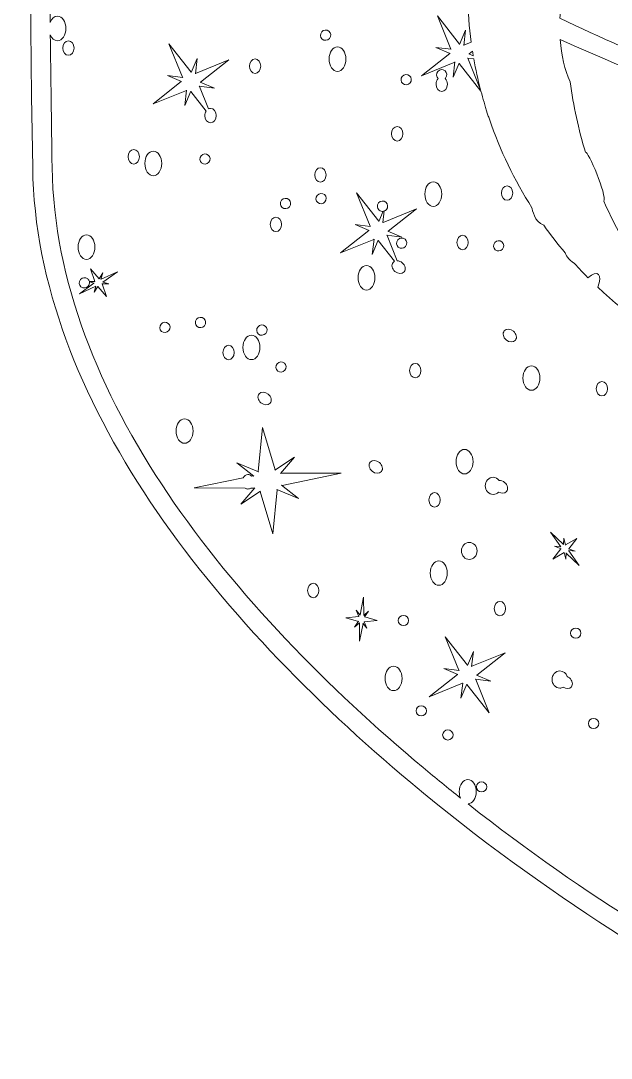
# Model space of a CAD drawing. Header units: millimetres. Extents: x 4 to 54.2, y 0 to 64.9.
# Drawn here: x 3.98 to 21.48, y 0 to 30.71 of the extents above; entities that cross this region are included whole.
import ezdxf

# ---------------------------------------------------------------- set-up
doc = ezdxf.new("R2010")
doc.units = ezdxf.units.MM

msp = doc.modelspace()

# ---------------------------------------------------------------- linework, layer by layer
at = {"color": 18, "linetype": 'Continuous', "lineweight": 9, "true_color": 0x000000}
for points in [[(20.062, 15.205), (20.072, 15.394), (20.116, 15.192), (20.117, 15.196), (20.454, 15.388), (20.215, 15.082), (20.211, 15.082), (20.404, 15.009), (20.215, 15.027), (20.22, 15.025), (20.524, 14.589), (20.138, 14.954), (20.136, 14.959), (20.126, 14.77), (20.082, 14.972), (20.082, 14.967), (19.744, 14.776), (19.984, 15.081), (19.988, 15.081), (19.795, 15.154), (19.983, 15.137), (19.979, 15.139), (19.675, 15.574), (20.061, 15.209), (20.062, 15.205)], [(14, 13.078), (13.918, 13.268), (14.036, 13.121), (14.035, 13.125), (14.135, 13.646), (14.143, 13.116), (14.14, 13.111), (14.283, 13.236), (14.169, 13.063), (14.172, 13.066), (14.544, 12.957), (14.159, 12.916), (14.156, 12.919), (14.238, 12.73), (14.119, 12.877), (14.121, 12.873), (14.02, 12.351), (14.013, 12.882), (14.016, 12.886), (13.873, 12.762), (13.987, 12.934), (13.984, 12.932), (13.611, 13.04), (13.997, 13.081), (14, 13.078)], [(16.932, 11.358), (16.514, 11.536), (16.965, 11.482), (16.956, 11.486), (16.557, 12.476), (17.216, 11.637), (17.216, 11.627), (17.393, 12.045), (17.339, 11.594), (17.344, 11.603), (18.333, 12.002), (17.494, 11.343), (17.484, 11.343), (17.903, 11.166), (17.451, 11.22), (17.46, 11.215), (17.86, 10.226), (17.2, 11.065), (17.201, 11.075), (17.023, 10.656), (17.077, 11.108), (17.072, 11.099), (16.083, 10.699), (16.922, 11.358), (16.932, 11.358)]]:
    msp.add_lwpolyline(points, close=True, dxfattribs=at)
for points, knots in [([(54.172, 47.928), (54.147, 39.231), (54.164, 37.19), (53.847, 24.97), (53.783, 22.513), (52.481, 19.761), (50.482, 17.011), (47.528, 12.945), (43.056, 8.868), (38.944, 5.735), (35.741, 3.293), (32.755, 1.424), (30.875, 0.571), (30.005, 0.176), (29.348, 0.003), (28.991, 0.05), (28.501, 0.114), (27.594, 0.441), (26.407, 1.008), (23.715, 2.295), (19.533, 4.821), (15.533, 8.164), (9.787, 12.966), (4.436, 19.456), (4.333, 26.362), (4.163, 37.85), (4.151, 44.644), (3.986, 53.78), (3.979, 54.192), (4.154, 54.686), (4.515, 55.226), (5.009, 55.967), (5.855, 56.817), (6.993, 57.696), (11.337, 61.049), (19.966, 64.874), (29.029, 64.832), (37.429, 64.794), (46.36, 61.01), (50.958, 57.684), (52.161, 56.813), (53.071, 55.971), (53.607, 55.235), (54, 54.694), (54.196, 54.199), (54.194, 53.784), (54.184, 51.606), (54.177, 49.762), (54.173, 48.146), (54.201, 48.075), (54.2, 47.997), (54.172, 47.928)], [0, 0, 0, 0, 1, 1, 1, 2, 2, 2, 3, 3, 3, 4, 4, 4, 5, 5, 5, 6, 6, 6, 7, 7, 7, 8, 8, 8, 9, 9, 9, 10, 10, 10, 11, 11, 11, 12, 12, 12, 13, 13, 13, 14, 14, 14, 15, 15, 15, 16, 16, 16, 17, 17, 17, 17]), ([(53.375, 29.099), (53.585, 37.82), (53.575, 40.326), (53.597, 47.961), (52.67, 49.071), (44.08, 58.85), (29.09, 58.846), (13.964, 58.842), (5.441, 48.495), (4.658, 47.503), (4.715, 43.135), (4.751, 38.942), (4.809, 33.94), (4.812, 33.941), (4.815, 33.941), (4.819, 33.941), (4.911, 33.941), (4.986, 33.845), (4.986, 33.726), (4.986, 33.608), (4.911, 33.512), (4.819, 33.512), (4.819, 33.512), (4.814, 33.512), (4.814, 33.512), (4.825, 32.589), (4.837, 31.639), (4.849, 30.655), (4.892, 30.767), (4.975, 30.843), (5.069, 30.843), (5.208, 30.843), (5.32, 30.68), (5.32, 30.48), (5.32, 30.28), (5.208, 30.117), (5.069, 30.117), (4.978, 30.117), (4.898, 30.188), (4.854, 30.293), (4.871, 29.045), (4.889, 27.741), (4.909, 26.37), (5.009, 19.619), (10.284, 13.3), (15.902, 8.605), (16.27, 8.298), (16.639, 7.997), (17.009, 7.704), (16.986, 7.759), (16.973, 7.823), (16.973, 7.892), (16.973, 8.092), (17.085, 8.255), (17.224, 8.255), (17.362, 8.255), (17.475, 8.092), (17.475, 7.892), (17.475, 7.695), (17.366, 7.535), (17.231, 7.529), (20.762, 4.757), (24.29, 2.658), (26.656, 1.527), (27.764, 0.997), (28.608, 0.681), (29.066, 0.621), (29.365, 0.581), (29.906, 0.763), (30.637, 1.095), (32.265, 1.834), (34.73, 3.346), (37.445, 5.333), (37.436, 5.352), (37.431, 5.373), (37.431, 5.395), (37.431, 5.478), (37.5, 5.545), (37.586, 5.545), (37.624, 5.545), (37.658, 5.532), (37.685, 5.51), (37.986, 5.732), (38.29, 5.96), (38.596, 6.192), (39.471, 6.86), (40.364, 7.57), (41.254, 8.314), (41.233, 8.34), (41.22, 8.373), (41.22, 8.408), (41.22, 8.491), (41.289, 8.558), (41.374, 8.558), (41.419, 8.558), (41.459, 8.54), (41.487, 8.51), (44.655, 11.18), (47.777, 14.267), (50.016, 17.349), (51.936, 19.991), (53.21, 22.625), (53.271, 24.985), (53.31, 26.494), (53.345, 27.847), (53.374, 29.078), (53.374, 29.078), (52.448, 28.722), (52.448, 28.722), (52.448, 28.722), (52.439, 28.725), (52.439, 28.725), (52.439, 28.725), (52.786, 28.432), (52.786, 28.432), (52.786, 28.432), (52.371, 28.617), (52.371, 28.617), (52.371, 28.617), (52.378, 28.61), (52.378, 28.61), (52.378, 28.61), (52.468, 27.547), (52.468, 27.547), (52.468, 27.547), (52.085, 28.543), (52.085, 28.543), (52.085, 28.543), (52.089, 28.552), (52.089, 28.552), (52.089, 28.552), (51.795, 28.205), (51.795, 28.205), (51.795, 28.205), (51.98, 28.62), (51.98, 28.62), (51.98, 28.62), (51.973, 28.613), (51.973, 28.613), (51.973, 28.613), (50.91, 28.523), (50.91, 28.523), (50.91, 28.523), (51.906, 28.906), (51.906, 28.906), (51.906, 28.906), (51.916, 28.902), (51.916, 28.902), (51.916, 28.902), (51.568, 29.196), (51.568, 29.196), (51.568, 29.196), (51.984, 29.011), (51.984, 29.011), (51.984, 29.011), (51.977, 29.018), (51.977, 29.018), (51.977, 29.018), (51.887, 30.081), (51.887, 30.081), (51.887, 30.081), (52.269, 29.085), (52.269, 29.085), (52.269, 29.085), (52.266, 29.075), (52.266, 29.075), (52.266, 29.075), (52.559, 29.423), (52.559, 29.423), (52.559, 29.423), (52.374, 29.007), (52.374, 29.007), (52.374, 29.007), (52.381, 29.015), (52.381, 29.015), (52.381, 29.015), (53.375, 29.099), (53.375, 29.099)], [0, 0, 0, 0, 1, 1, 1, 2, 2, 2, 3, 3, 3, 4, 4, 4, 5, 5, 5, 6, 6, 6, 7, 7, 7, 8, 8, 8, 9, 9, 9, 10, 10, 10, 11, 11, 11, 12, 12, 12, 13, 13, 13, 14, 14, 14, 15, 15, 15, 16, 16, 16, 17, 17, 17, 18, 18, 18, 19, 19, 19, 20, 20, 20, 21, 21, 21, 22, 22, 22, 23, 23, 23, 24, 24, 24, 25, 25, 25, 26, 26, 26, 27, 27, 27, 28, 28, 28, 29, 29, 29, 30, 30, 30, 31, 31, 31, 32, 32, 32, 33, 33, 33, 34, 34, 34, 35, 35, 35, 36, 36, 36, 37, 37, 37, 38, 38, 38, 39, 39, 39, 40, 40, 40, 41, 41, 41, 42, 42, 42, 43, 43, 43, 44, 44, 44, 45, 45, 45, 46, 46, 46, 47, 47, 47, 48, 48, 48, 49, 49, 49, 50, 50, 50, 51, 51, 51, 52, 52, 52, 53, 53, 53, 54, 54, 54, 55, 55, 55, 56, 56, 56, 57, 57, 57, 58, 58, 58, 59, 59, 59, 59]), ([(17.221, 31.419), (14.736, 32.622), (12.49, 33.864), (10.65, 35.092), (6.186, 38.068), (6.12, 39.771), (6.196, 40.418), (6.325, 41.512), (7.577, 41.728), (7.828, 41.79), (7.971, 41.825), (9.614, 41.738), (9.876, 41.621), (8.768, 41.493), (7.547, 41.481), (7.168, 40.481), (6.518, 38.771), (10.628, 35.505), (17.226, 32.12), (17.229, 32.213), (17.234, 32.307), (17.24, 32.4), (17.161, 32.525), (17.212, 32.648), (17.262, 32.706), (17.472, 35.152), (18.436, 36.985), (18.614, 37.324), (18.53, 37.62), (18.726, 38.105), (19.171, 38.275), (20.679, 40.598), (22.932, 42.321), (25.513, 43.205), (25.571, 43.283), (25.95, 43.798), (26.602, 43.522), (26.875, 43.589), (27.152, 43.646), (27.431, 43.694), (27.431, 43.694), (27.329, 43.947), (27.329, 43.947), (27.329, 43.947), (27.456, 43.784), (27.456, 43.784), (27.455, 43.795), (27.454, 43.806), (27.454, 43.817), (27.454, 43.936), (27.529, 44.032), (27.622, 44.032), (27.714, 44.032), (27.789, 43.936), (27.789, 43.817), (27.789, 43.793), (27.786, 43.77), (27.78, 43.749), (27.87, 43.762), (27.961, 43.774), (28.051, 43.784), (28.438, 43.4), (28.717, 43.648), (28.599, 43.837), (28.599, 43.837), (28.667, 43.842), (28.667, 43.842), (28.667, 43.842), (28.659, 43.95), (28.659, 43.95), (28.659, 43.95), (28.656, 43.941), (28.656, 43.941), (28.656, 43.941), (28.458, 43.813), (28.458, 43.813), (28.346, 43.805), (28.236, 43.795), (28.125, 43.784), (28.125, 43.784), (28.46, 44.168), (28.46, 44.168), (28.46, 44.168), (28.47, 44.169), (28.47, 44.169), (28.47, 44.169), (28.026, 44.266), (28.026, 44.266), (28.026, 44.266), (28.48, 44.297), (28.48, 44.297), (28.48, 44.297), (28.47, 44.3), (28.47, 44.3), (28.47, 44.3), (27.894, 45.198), (27.894, 45.198), (27.894, 45.198), (28.697, 44.496), (28.697, 44.496), (28.697, 44.496), (28.699, 44.486), (28.699, 44.486), (28.699, 44.486), (28.796, 44.93), (28.796, 44.93), (28.796, 44.93), (28.826, 44.476), (28.826, 44.476), (28.826, 44.476), (28.829, 44.486), (28.829, 44.486), (28.829, 44.486), (29.727, 45.062), (29.727, 45.062), (29.727, 45.062), (29.025, 44.259), (29.025, 44.259), (29.025, 44.259), (29.015, 44.257), (29.015, 44.257), (29.015, 44.257), (29.46, 44.16), (29.46, 44.16), (29.46, 44.16), (29.006, 44.13), (29.006, 44.13), (29.006, 44.13), (29.016, 44.127), (29.016, 44.127), (29.016, 44.127), (29.182, 43.867), (29.182, 43.867), (29.654, 43.88), (30.129, 43.865), (30.606, 43.823), (30.612, 43.839), (30.621, 43.854), (30.633, 43.868), (30.687, 43.933), (30.783, 43.943), (30.847, 43.89), (30.877, 43.864), (30.894, 43.83), (30.898, 43.793), (31.403, 43.736), (31.91, 43.647), (32.416, 43.525), (32.411, 43.566), (32.423, 43.609), (32.452, 43.644), (32.507, 43.709), (32.603, 43.719), (32.667, 43.666), (32.728, 43.614), (32.736, 43.522), (32.687, 43.457), (32.687, 43.457), (32.697, 43.454), (32.697, 43.454), (32.697, 43.454), (32.685, 43.455), (32.685, 43.455), (32.685, 43.455), (32.682, 43.451), (32.682, 43.451), (32.659, 43.424), (32.63, 43.407), (32.599, 43.399), (32.552, 43.412), (32.505, 43.425), (32.458, 43.438), (32.45, 43.447), (32.442, 43.456), (32.436, 43.467), (31.53, 43.499), (30.621, 43.404), (29.73, 43.193), (28.996, 43.02), (28.275, 42.768), (27.578, 42.445), (27.345, 42.009), (27.048, 41.827), (26.585, 41.927), (26.494, 41.873), (26.403, 41.819), (26.312, 41.763), (26.094, 41.407), (25.724, 41.344), (25.665, 41.334), (25.598, 41.286), (25.53, 41.237), (25.463, 41.188), (25.604, 40.833), (25.12, 40.445), (24.799, 40.663), (24.214, 40.168), (23.667, 39.615), (23.169, 39.011), (23.136, 39.106), (23.051, 39.011), (22.986, 38.927), (22.908, 38.826), (22.967, 38.432), (22.697, 38.404), (22.502, 38.137), (22.315, 37.86), (22.139, 37.576), (22.409, 37.294), (22.244, 36.626), (21.561, 36.544), (21.228, 35.883), (20.947, 35.184), (20.724, 34.453), (20.99, 33.868), (20.624, 33.979), (20.593, 33.993), (20.424, 33.358), (20.306, 32.722), (20.234, 32.09), (20.073, 31.737), (19.98, 31.268), (19.956, 30.781), (22.319, 29.669), (24.918, 28.566), (27.672, 27.52), (39.937, 22.863), (50.663, 21.109), (51.611, 23.605), (52.512, 25.975), (44.274, 31.331), (32.941, 35.852), (35.075, 35.002), (38.303, 33.643), (41.716, 31.889), (42.107, 31.687), (50.045, 27.765), (51.544, 24.826), (52.315, 23.313), (51.361, 21.961), (46.152, 22.428), (39.499, 23.024), (28.733, 26.262), (19.964, 30.149), (19.998, 29.685), (20.097, 29.241), (20.26, 28.905), (20.354, 28.189), (20.506, 27.49), (20.712, 26.816), (20.779, 26.878), (21.359, 25.529), (21.252, 25.368), (21.522, 24.762), (21.837, 24.184), (22.194, 23.64), (22.32, 23.636), (22.584, 23.312), (22.602, 23.058), (22.899, 22.661), (23.22, 22.286), (23.562, 21.936), (23.313, 21.81), (23.786, 21.36), (23.961, 21.548), (24.052, 21.465), (24.143, 21.384), (24.236, 21.304), (24.313, 21.287), (24.402, 21.213), (24.477, 21.103), (25.051, 20.639), (25.672, 20.239), (26.333, 19.914), (25.72, 20.077), (25.13, 20.283), (24.566, 20.528), (24.435, 20.401), (24.249, 20.655), (24.231, 20.68), (23.052, 21.234), (21.992, 21.963), (21.074, 22.824), (21.24, 23.186), (21.069, 23.368), (20.786, 23.103), (20.648, 23.241), (20.515, 23.381), (20.385, 23.525), (20.194, 23.639), (20.124, 23.805), (20.111, 23.837), (19.887, 24.101), (19.674, 24.375), (19.474, 24.656), (19.197, 24.759), (19.135, 25.12), (19.126, 25.172), (18.604, 25.991), (18.18, 26.871), (17.865, 27.792), (17.796, 27.994), (17.847, 27.814), (17.705, 28.295), (17.673, 28.404), (17.643, 28.514), (17.614, 28.623), (17.614, 28.623), (16.968, 29.446), (16.968, 29.446), (16.968, 29.446), (16.968, 29.457), (16.968, 29.457), (16.968, 29.457), (16.79, 29.038), (16.79, 29.038), (16.79, 29.038), (16.844, 29.49), (16.844, 29.49), (16.844, 29.49), (16.839, 29.481), (16.839, 29.481), (16.839, 29.481), (15.85, 29.081), (15.85, 29.081), (15.85, 29.081), (16.689, 29.74), (16.689, 29.74), (16.689, 29.74), (16.699, 29.74), (16.699, 29.74), (16.699, 29.74), (16.281, 29.918), (16.281, 29.918), (16.281, 29.918), (16.732, 29.863), (16.732, 29.863), (16.732, 29.863), (16.723, 29.868), (16.723, 29.868), (16.723, 29.868), (16.324, 30.858), (16.324, 30.858), (16.324, 30.858), (16.983, 30.019), (16.983, 30.019), (16.983, 30.019), (16.983, 30.008), (16.983, 30.008), (16.983, 30.008), (17.16, 30.427), (17.16, 30.427), (17.16, 30.427), (17.106, 29.976), (17.106, 29.976), (17.106, 29.976), (17.111, 29.984), (17.111, 29.984), (17.111, 29.984), (17.327, 30.072), (17.327, 30.072), (17.266, 30.516), (17.231, 30.966), (17.221, 31.419)], [0, 0, 0, 0, 1, 1, 1, 2, 2, 2, 3, 3, 3, 4, 4, 4, 5, 5, 5, 6, 6, 6, 7, 7, 7, 8, 8, 8, 9, 9, 9, 10, 10, 10, 11, 11, 11, 12, 12, 12, 13, 13, 13, 14, 14, 14, 15, 15, 15, 16, 16, 16, 17, 17, 17, 18, 18, 18, 19, 19, 19, 20, 20, 20, 21, 21, 21, 22, 22, 22, 23, 23, 23, 24, 24, 24, 25, 25, 25, 26, 26, 26, 27, 27, 27, 28, 28, 28, 29, 29, 29, 30, 30, 30, 31, 31, 31, 32, 32, 32, 33, 33, 33, 34, 34, 34, 35, 35, 35, 36, 36, 36, 37, 37, 37, 38, 38, 38, 39, 39, 39, 40, 40, 40, 41, 41, 41, 42, 42, 42, 43, 43, 43, 44, 44, 44, 45, 45, 45, 46, 46, 46, 47, 47, 47, 48, 48, 48, 49, 49, 49, 50, 50, 50, 51, 51, 51, 52, 52, 52, 53, 53, 53, 54, 54, 54, 55, 55, 55, 56, 56, 56, 57, 57, 57, 58, 58, 58, 59, 59, 59, 60, 60, 60, 61, 61, 61, 62, 62, 62, 63, 63, 63, 64, 64, 64, 65, 65, 65, 66, 66, 66, 67, 67, 67, 68, 68, 68, 69, 69, 69, 70, 70, 70, 71, 71, 71, 72, 72, 72, 73, 73, 73, 74, 74, 74, 75, 75, 75, 76, 76, 76, 77, 77, 77, 78, 78, 78, 79, 79, 79, 80, 80, 80, 81, 81, 81, 82, 82, 82, 83, 83, 83, 84, 84, 84, 85, 85, 85, 86, 86, 86, 87, 87, 87, 88, 88, 88, 89, 89, 89, 90, 90, 90, 91, 91, 91, 92, 92, 92, 93, 93, 93, 94, 94, 94, 95, 95, 95, 96, 96, 96, 97, 97, 97, 98, 98, 98, 99, 99, 99, 100, 100, 100, 101, 101, 101, 102, 102, 102, 103, 103, 103, 104, 104, 104, 105, 105, 105, 106, 106, 106, 107, 107, 107, 108, 108, 108, 109, 109, 109, 110, 110, 110, 111, 111, 111, 112, 112, 112, 113, 113, 113, 114, 114, 114, 115, 115, 115, 116, 116, 116, 117, 117, 117, 118, 118, 118, 119, 119, 119, 120, 120, 120, 121, 121, 121, 121]), ([(12.897, 30.379), (12.951, 30.444), (13.047, 30.454), (13.111, 30.401), (13.174, 30.347), (13.181, 30.251), (13.126, 30.186), (13.071, 30.121), (12.975, 30.111), (12.912, 30.164), (12.849, 30.218), (12.842, 30.314), (12.897, 30.379)], [0, 0, 0, 0, 1, 1, 1, 2, 2, 2, 3, 3, 3, 4, 4, 4, 4]), ([(5.391, 30.115), (5.483, 30.115), (5.558, 30.019), (5.558, 29.9), (5.558, 29.782), (5.483, 29.686), (5.391, 29.686), (5.299, 29.686), (5.224, 29.782), (5.224, 29.9), (5.224, 30.019), (5.299, 30.115), (5.391, 30.115)], [0, 0, 0, 0, 1, 1, 1, 2, 2, 2, 3, 3, 3, 4, 4, 4, 4]), ([(9.471, 28.032), (9.471, 28.032), (9.015, 28.613), (9.015, 28.613), (9.015, 28.613), (9.015, 28.623), (9.015, 28.623), (9.015, 28.623), (8.837, 28.204), (8.837, 28.204), (8.837, 28.204), (8.892, 28.656), (8.892, 28.656), (8.892, 28.656), (8.887, 28.647), (8.887, 28.647), (8.887, 28.647), (7.898, 28.247), (7.898, 28.247), (7.898, 28.247), (8.736, 28.906), (8.736, 28.906), (8.736, 28.906), (8.747, 28.906), (8.747, 28.906), (8.747, 28.906), (8.328, 29.084), (8.328, 29.084), (8.328, 29.084), (8.78, 29.03), (8.78, 29.03), (8.78, 29.03), (8.771, 29.034), (8.771, 29.034), (8.771, 29.034), (8.371, 30.024), (8.371, 30.024), (8.371, 30.024), (9.03, 29.185), (9.03, 29.185), (9.03, 29.185), (9.03, 29.175), (9.03, 29.175), (9.03, 29.175), (9.208, 29.593), (9.208, 29.593), (9.208, 29.593), (9.154, 29.142), (9.154, 29.142), (9.154, 29.142), (9.158, 29.151), (9.158, 29.151), (9.158, 29.151), (10.148, 29.55), (10.148, 29.55), (10.148, 29.55), (9.309, 28.891), (9.309, 28.891), (9.309, 28.891), (9.299, 28.891), (9.299, 28.891), (9.299, 28.891), (9.717, 28.714), (9.717, 28.714), (9.717, 28.714), (9.266, 28.768), (9.266, 28.768), (9.266, 28.768), (9.275, 28.763), (9.275, 28.763), (9.275, 28.763), (9.542, 28.1), (9.542, 28.1), (9.561, 28.11), (9.581, 28.115), (9.603, 28.115), (9.695, 28.115), (9.77, 28.019), (9.77, 27.9), (9.77, 27.782), (9.695, 27.686), (9.603, 27.686), (9.51, 27.686), (9.435, 27.782), (9.435, 27.9), (9.435, 27.95), (9.448, 27.996), (9.471, 28.032)], [0, 0, 0, 0, 1, 1, 1, 2, 2, 2, 3, 3, 3, 4, 4, 4, 5, 5, 5, 6, 6, 6, 7, 7, 7, 8, 8, 8, 9, 9, 9, 10, 10, 10, 11, 11, 11, 12, 12, 12, 13, 13, 13, 14, 14, 14, 15, 15, 15, 16, 16, 16, 17, 17, 17, 18, 18, 18, 19, 19, 19, 20, 20, 20, 21, 21, 21, 22, 22, 22, 23, 23, 23, 24, 24, 24, 25, 25, 25, 26, 26, 26, 27, 27, 27, 28, 28, 28, 29, 29, 29, 29]), ([(13.365, 29.936), (13.504, 29.936), (13.616, 29.773), (13.616, 29.573), (13.616, 29.373), (13.504, 29.21), (13.365, 29.21), (13.227, 29.21), (13.114, 29.373), (13.114, 29.573), (13.114, 29.773), (13.227, 29.936), (13.365, 29.936)], [0, 0, 0, 0, 1, 1, 1, 2, 2, 2, 3, 3, 3, 4, 4, 4, 4]), ([(17.388, 29.667), (17.38, 29.713), (17.373, 29.76), (17.365, 29.807), (17.365, 29.807), (17.261, 29.725), (17.261, 29.725), (17.261, 29.725), (17.251, 29.725), (17.251, 29.725), (17.251, 29.725), (17.388, 29.667), (17.388, 29.667)], [0, 0, 0, 0, 1, 1, 1, 2, 2, 2, 3, 3, 3, 4, 4, 4, 4]), ([(10.922, 29.578), (11.014, 29.578), (11.089, 29.482), (11.089, 29.364), (11.089, 29.246), (11.014, 29.149), (10.922, 29.149), (10.829, 29.149), (10.754, 29.246), (10.754, 29.364), (10.754, 29.482), (10.829, 29.578), (10.922, 29.578)], [0, 0, 0, 0, 1, 1, 1, 2, 2, 2, 3, 3, 3, 4, 4, 4, 4]), ([(17.603, 28.666), (17.525, 28.967), (17.458, 29.272), (17.404, 29.579), (17.404, 29.579), (17.218, 29.602), (17.218, 29.602), (17.218, 29.602), (17.227, 29.597), (17.227, 29.597), (17.227, 29.597), (17.603, 28.666), (17.603, 28.666)], [0, 0, 0, 0, 1, 1, 1, 2, 2, 2, 3, 3, 3, 4, 4, 4, 4]), ([(16.553, 28.998), (16.593, 28.959), (16.619, 28.897), (16.619, 28.828), (16.619, 28.709), (16.544, 28.613), (16.452, 28.613), (16.36, 28.613), (16.285, 28.709), (16.285, 28.828), (16.285, 28.895), (16.309, 28.956), (16.348, 28.995), (16.289, 29.049), (16.284, 29.142), (16.337, 29.206), (16.392, 29.271), (16.488, 29.281), (16.551, 29.227), (16.615, 29.174), (16.622, 29.078), (16.567, 29.013), (16.563, 29.008), (16.558, 29.003), (16.553, 28.998)], [0, 0, 0, 0, 1, 1, 1, 2, 2, 2, 3, 3, 3, 4, 4, 4, 5, 5, 5, 6, 6, 6, 7, 7, 7, 8, 8, 8, 8]), ([(15.284, 29.061), (15.339, 29.127), (15.435, 29.136), (15.498, 29.083), (15.561, 29.03), (15.568, 28.934), (15.513, 28.868), (15.458, 28.803), (15.363, 28.793), (15.299, 28.847), (15.236, 28.9), (15.229, 28.996), (15.284, 29.061)], [0, 0, 0, 0, 1, 1, 1, 2, 2, 2, 3, 3, 3, 4, 4, 4, 4]), ([(15.133, 27.578), (15.225, 27.578), (15.3, 27.482), (15.3, 27.364), (15.3, 27.246), (15.225, 27.149), (15.133, 27.149), (15.041, 27.149), (14.966, 27.246), (14.966, 27.364), (14.966, 27.482), (15.041, 27.578), (15.133, 27.578)], [0, 0, 0, 0, 1, 1, 1, 2, 2, 2, 3, 3, 3, 4, 4, 4, 4]), ([(7.329, 26.897), (7.421, 26.897), (7.496, 26.801), (7.496, 26.682), (7.496, 26.564), (7.421, 26.468), (7.329, 26.468), (7.236, 26.468), (7.161, 26.564), (7.161, 26.682), (7.161, 26.801), (7.236, 26.897), (7.329, 26.897)], [0, 0, 0, 0, 1, 1, 1, 2, 2, 2, 3, 3, 3, 4, 4, 4, 4]), ([(7.907, 26.847), (8.045, 26.847), (8.158, 26.685), (8.158, 26.485), (8.158, 26.284), (8.045, 26.122), (7.907, 26.122), (7.768, 26.122), (7.656, 26.284), (7.656, 26.485), (7.656, 26.685), (7.768, 26.847), (7.907, 26.847)], [0, 0, 0, 0, 1, 1, 1, 2, 2, 2, 3, 3, 3, 4, 4, 4, 4]), ([(9.323, 26.714), (9.378, 26.779), (9.474, 26.788), (9.537, 26.735), (9.6, 26.682), (9.607, 26.586), (9.552, 26.52), (9.497, 26.455), (9.401, 26.446), (9.338, 26.499), (9.275, 26.552), (9.268, 26.648), (9.323, 26.714)], [0, 0, 0, 0, 1, 1, 1, 2, 2, 2, 3, 3, 3, 4, 4, 4, 4]), ([(12.859, 26.36), (12.951, 26.36), (13.026, 26.264), (13.026, 26.146), (13.026, 26.028), (12.951, 25.931), (12.859, 25.931), (12.767, 25.931), (12.692, 26.028), (12.692, 26.146), (12.692, 26.264), (12.767, 26.36), (12.859, 26.36)], [0, 0, 0, 0, 1, 1, 1, 2, 2, 2, 3, 3, 3, 4, 4, 4, 4]), ([(16.203, 25.94), (16.341, 25.94), (16.453, 25.778), (16.453, 25.577), (16.453, 25.377), (16.341, 25.215), (16.203, 25.215), (16.064, 25.215), (15.952, 25.377), (15.952, 25.577), (15.952, 25.778), (16.064, 25.94), (16.203, 25.94)], [0, 0, 0, 0, 1, 1, 1, 2, 2, 2, 3, 3, 3, 4, 4, 4, 4]), ([(18.39, 25.824), (18.482, 25.824), (18.557, 25.728), (18.557, 25.61), (18.557, 25.491), (18.482, 25.395), (18.39, 25.395), (18.297, 25.395), (18.222, 25.491), (18.222, 25.61), (18.222, 25.728), (18.297, 25.824), (18.39, 25.824)], [0, 0, 0, 0, 1, 1, 1, 2, 2, 2, 3, 3, 3, 4, 4, 4, 4]), ([(12.763, 25.54), (12.818, 25.605), (12.914, 25.615), (12.978, 25.562), (13.041, 25.509), (13.048, 25.412), (12.993, 25.347), (12.938, 25.282), (12.842, 25.272), (12.779, 25.325), (12.715, 25.379), (12.709, 25.475), (12.763, 25.54)], [0, 0, 0, 0, 1, 1, 1, 2, 2, 2, 3, 3, 3, 4, 4, 4, 4]), ([(15.055, 23.589), (15.055, 23.589), (14.572, 24.204), (14.572, 24.204), (14.572, 24.204), (14.572, 24.214), (14.572, 24.214), (14.572, 24.214), (14.395, 23.795), (14.395, 23.795), (14.395, 23.795), (14.449, 24.247), (14.449, 24.247), (14.449, 24.247), (14.444, 24.238), (14.444, 24.238), (14.444, 24.238), (13.455, 23.838), (13.455, 23.838), (13.455, 23.838), (14.294, 24.498), (14.294, 24.498), (14.294, 24.498), (14.304, 24.497), (14.304, 24.497), (14.304, 24.497), (13.885, 24.675), (13.885, 24.675), (13.885, 24.675), (14.337, 24.621), (14.337, 24.621), (14.337, 24.621), (14.328, 24.626), (14.328, 24.626), (14.328, 24.626), (13.928, 25.615), (13.928, 25.615), (13.928, 25.615), (14.587, 24.776), (14.587, 24.776), (14.587, 24.776), (14.587, 24.766), (14.587, 24.766), (14.587, 24.766), (14.716, 25.069), (14.716, 25.069), (14.675, 25.063), (14.632, 25.073), (14.599, 25.101), (14.535, 25.155), (14.528, 25.251), (14.583, 25.316), (14.638, 25.381), (14.734, 25.391), (14.797, 25.338), (14.861, 25.284), (14.868, 25.188), (14.813, 25.123), (14.796, 25.103), (14.775, 25.088), (14.752, 25.079), (14.752, 25.079), (14.711, 24.733), (14.711, 24.733), (14.711, 24.733), (14.716, 24.742), (14.716, 24.742), (14.716, 24.742), (15.705, 25.141), (15.705, 25.141), (15.705, 25.141), (14.866, 24.482), (14.866, 24.482), (14.866, 24.482), (14.856, 24.482), (14.856, 24.482), (14.856, 24.482), (15.274, 24.305), (15.274, 24.305), (15.274, 24.305), (14.823, 24.359), (14.823, 24.359), (14.823, 24.359), (14.832, 24.354), (14.832, 24.354), (14.832, 24.354), (15.135, 23.604), (15.135, 23.604), (15.184, 23.602), (15.237, 23.582), (15.282, 23.544), (15.372, 23.468), (15.398, 23.348), (15.338, 23.278), (15.279, 23.207), (15.157, 23.212), (15.066, 23.288), (14.976, 23.364), (14.95, 23.483), (15.01, 23.554), (15.022, 23.569), (15.038, 23.581), (15.055, 23.589)], [0, 0, 0, 0, 1, 1, 1, 2, 2, 2, 3, 3, 3, 4, 4, 4, 5, 5, 5, 6, 6, 6, 7, 7, 7, 8, 8, 8, 9, 9, 9, 10, 10, 10, 11, 11, 11, 12, 12, 12, 13, 13, 13, 14, 14, 14, 15, 15, 15, 16, 16, 16, 17, 17, 17, 18, 18, 18, 19, 19, 19, 20, 20, 20, 21, 21, 21, 22, 22, 22, 23, 23, 23, 24, 24, 24, 25, 25, 25, 26, 26, 26, 27, 27, 27, 28, 28, 28, 29, 29, 29, 30, 30, 30, 31, 31, 31, 32, 32, 32, 33, 33, 33, 34, 34, 34, 34]), ([(11.71, 25.396), (11.765, 25.461), (11.861, 25.471), (11.924, 25.418), (11.988, 25.364), (11.994, 25.268), (11.94, 25.203), (11.885, 25.138), (11.789, 25.128), (11.725, 25.181), (11.662, 25.234), (11.655, 25.331), (11.71, 25.396)], [0, 0, 0, 0, 1, 1, 1, 2, 2, 2, 3, 3, 3, 4, 4, 4, 4]), ([(11.54, 24.897), (11.632, 24.897), (11.707, 24.801), (11.707, 24.682), (11.707, 24.564), (11.632, 24.468), (11.54, 24.468), (11.448, 24.468), (11.373, 24.564), (11.373, 24.682), (11.373, 24.801), (11.448, 24.897), (11.54, 24.897)], [0, 0, 0, 0, 1, 1, 1, 2, 2, 2, 3, 3, 3, 4, 4, 4, 4]), ([(5.928, 24.372), (6.067, 24.372), (6.179, 24.209), (6.179, 24.009), (6.179, 23.809), (6.067, 23.646), (5.928, 23.646), (5.79, 23.646), (5.677, 23.809), (5.677, 24.009), (5.677, 24.209), (5.79, 24.372), (5.928, 24.372)], [0, 0, 0, 0, 1, 1, 1, 2, 2, 2, 3, 3, 3, 4, 4, 4, 4]), ([(15.151, 24.223), (15.205, 24.288), (15.301, 24.297), (15.365, 24.244), (15.428, 24.191), (15.435, 24.095), (15.38, 24.029), (15.325, 23.964), (15.229, 23.954), (15.166, 24.008), (15.103, 24.061), (15.096, 24.157), (15.151, 24.223)], [0, 0, 0, 0, 1, 1, 1, 2, 2, 2, 3, 3, 3, 4, 4, 4, 4]), ([(17.07, 24.36), (17.163, 24.36), (17.238, 24.264), (17.238, 24.146), (17.238, 24.028), (17.163, 23.931), (17.07, 23.931), (16.978, 23.931), (16.903, 24.028), (16.903, 24.146), (16.903, 24.264), (16.978, 24.36), (17.07, 24.36)], [0, 0, 0, 0, 1, 1, 1, 2, 2, 2, 3, 3, 3, 4, 4, 4, 4]), ([(18.024, 24.143), (18.079, 24.208), (18.175, 24.218), (18.238, 24.164), (18.301, 24.111), (18.308, 24.015), (18.253, 23.95), (18.198, 23.884), (18.103, 23.875), (18.039, 23.928), (17.976, 23.981), (17.969, 24.078), (18.024, 24.143)], [0, 0, 0, 0, 1, 1, 1, 2, 2, 2, 3, 3, 3, 4, 4, 4, 4]), ([(6.014, 22.977), (6.02, 22.935), (6.008, 22.89), (5.979, 22.855), (5.924, 22.79), (5.828, 22.78), (5.764, 22.833), (5.701, 22.887), (5.694, 22.983), (5.749, 23.048), (5.804, 23.113), (5.9, 23.123), (5.963, 23.07), (5.989, 23.048), (6.005, 23.02), (6.012, 22.989), (6.012, 22.989), (6.176, 22.994), (6.176, 22.994), (6.176, 22.994), (6.172, 22.995), (6.172, 22.995), (6.172, 22.995), (6.046, 23.362), (6.046, 23.362), (6.046, 23.362), (6.302, 23.07), (6.302, 23.07), (6.302, 23.07), (6.301, 23.066), (6.301, 23.066), (6.301, 23.066), (6.409, 23.243), (6.409, 23.243), (6.409, 23.243), (6.357, 23.061), (6.357, 23.061), (6.357, 23.061), (6.359, 23.065), (6.359, 23.065), (6.359, 23.065), (6.843, 23.282), (6.843, 23.282), (6.843, 23.282), (6.414, 22.971), (6.414, 22.971), (6.414, 22.971), (6.409, 22.971), (6.409, 22.971), (6.409, 22.971), (6.593, 22.926), (6.593, 22.926), (6.593, 22.926), (6.386, 22.92), (6.386, 22.92), (6.386, 22.92), (6.39, 22.918), (6.39, 22.918), (6.39, 22.918), (6.516, 22.551), (6.516, 22.551), (6.516, 22.551), (6.26, 22.843), (6.26, 22.843), (6.26, 22.843), (6.261, 22.847), (6.261, 22.847), (6.261, 22.847), (6.153, 22.671), (6.153, 22.671), (6.153, 22.671), (6.205, 22.853), (6.205, 22.853), (6.205, 22.853), (6.203, 22.849), (6.203, 22.849), (6.203, 22.849), (5.718, 22.631), (5.718, 22.631), (5.718, 22.631), (6.148, 22.942), (6.148, 22.942), (6.148, 22.942), (6.153, 22.943), (6.153, 22.943), (6.153, 22.943), (6.014, 22.977), (6.014, 22.977)], [0, 0, 0, 0, 1, 1, 1, 2, 2, 2, 3, 3, 3, 4, 4, 4, 5, 5, 5, 6, 6, 6, 7, 7, 7, 8, 8, 8, 9, 9, 9, 10, 10, 10, 11, 11, 11, 12, 12, 12, 13, 13, 13, 14, 14, 14, 15, 15, 15, 16, 16, 16, 17, 17, 17, 18, 18, 18, 19, 19, 19, 20, 20, 20, 21, 21, 21, 22, 22, 22, 23, 23, 23, 24, 24, 24, 25, 25, 25, 26, 26, 26, 27, 27, 27, 28, 28, 28, 29, 29, 29, 29]), ([(14.224, 23.465), (14.362, 23.465), (14.475, 23.302), (14.475, 23.102), (14.475, 22.902), (14.362, 22.739), (14.224, 22.739), (14.085, 22.739), (13.973, 22.902), (13.973, 23.102), (13.973, 23.302), (14.085, 23.465), (14.224, 23.465)], [0, 0, 0, 0, 1, 1, 1, 2, 2, 2, 3, 3, 3, 4, 4, 4, 4]), ([(8.136, 21.73), (8.191, 21.796), (8.287, 21.805), (8.35, 21.752), (8.414, 21.699), (8.421, 21.602), (8.366, 21.537), (8.311, 21.472), (8.215, 21.462), (8.151, 21.516), (8.088, 21.569), (8.081, 21.665), (8.136, 21.73)], [0, 0, 0, 0, 1, 1, 1, 2, 2, 2, 3, 3, 3, 4, 4, 4, 4]), ([(9.19, 21.875), (9.244, 21.94), (9.34, 21.95), (9.404, 21.896), (9.467, 21.843), (9.474, 21.747), (9.419, 21.682), (9.364, 21.616), (9.268, 21.607), (9.205, 21.66), (9.142, 21.713), (9.135, 21.809), (9.19, 21.875)], [0, 0, 0, 0, 1, 1, 1, 2, 2, 2, 3, 3, 3, 4, 4, 4, 4]), ([(11.009, 21.651), (11.064, 21.716), (11.16, 21.725), (11.224, 21.672), (11.287, 21.619), (11.294, 21.523), (11.239, 21.457), (11.184, 21.392), (11.088, 21.382), (11.025, 21.436), (10.961, 21.489), (10.954, 21.585), (11.009, 21.651)], [0, 0, 0, 0, 1, 1, 1, 2, 2, 2, 3, 3, 3, 4, 4, 4, 4]), ([(18.306, 21.529), (18.365, 21.6), (18.487, 21.595), (18.578, 21.519), (18.668, 21.443), (18.694, 21.323), (18.634, 21.253), (18.575, 21.182), (18.453, 21.187), (18.362, 21.263), (18.272, 21.339), (18.247, 21.458), (18.306, 21.529)], [0, 0, 0, 0, 1, 1, 1, 2, 2, 2, 3, 3, 3, 4, 4, 4, 4]), ([(10.813, 21.405), (10.951, 21.405), (11.064, 21.242), (11.064, 21.042), (11.064, 20.841), (10.951, 20.679), (10.813, 20.679), (10.674, 20.679), (10.562, 20.841), (10.562, 21.042), (10.562, 21.242), (10.674, 21.405), (10.813, 21.405)], [0, 0, 0, 0, 1, 1, 1, 2, 2, 2, 3, 3, 3, 4, 4, 4, 4]), ([(10.138, 21.104), (10.23, 21.104), (10.305, 21.008), (10.305, 20.89), (10.305, 20.771), (10.23, 20.675), (10.138, 20.675), (10.045, 20.675), (9.971, 20.771), (9.971, 20.89), (9.971, 21.008), (10.045, 21.104), (10.138, 21.104)], [0, 0, 0, 0, 1, 1, 1, 2, 2, 2, 3, 3, 3, 4, 4, 4, 4]), ([(11.577, 20.557), (11.632, 20.622), (11.728, 20.632), (11.791, 20.579), (11.854, 20.525), (11.861, 20.429), (11.806, 20.364), (11.751, 20.299), (11.655, 20.289), (11.592, 20.342), (11.529, 20.396), (11.522, 20.492), (11.577, 20.557)], [0, 0, 0, 0, 1, 1, 1, 2, 2, 2, 3, 3, 3, 4, 4, 4, 4]), ([(15.668, 20.568), (15.761, 20.568), (15.836, 20.472), (15.836, 20.353), (15.836, 20.235), (15.761, 20.139), (15.668, 20.139), (15.576, 20.139), (15.501, 20.235), (15.501, 20.353), (15.501, 20.472), (15.576, 20.568), (15.668, 20.568)], [0, 0, 0, 0, 1, 1, 1, 2, 2, 2, 3, 3, 3, 4, 4, 4, 4]), ([(19.109, 20.497), (19.247, 20.497), (19.36, 20.335), (19.36, 20.135), (19.36, 19.934), (19.247, 19.772), (19.109, 19.772), (18.97, 19.772), (18.858, 19.934), (18.858, 20.135), (18.858, 20.335), (18.97, 20.497), (19.109, 20.497)], [0, 0, 0, 0, 1, 1, 1, 2, 2, 2, 3, 3, 3, 4, 4, 4, 4]), ([(21.199, 20.032), (21.291, 20.032), (21.366, 19.936), (21.366, 19.817), (21.366, 19.699), (21.291, 19.603), (21.199, 19.603), (21.107, 19.603), (21.032, 19.699), (21.032, 19.817), (21.032, 19.936), (21.107, 20.032), (21.199, 20.032)], [0, 0, 0, 0, 1, 1, 1, 2, 2, 2, 3, 3, 3, 4, 4, 4, 4]), ([(11.039, 19.667), (11.098, 19.738), (11.22, 19.733), (11.311, 19.657), (11.402, 19.581), (11.427, 19.462), (11.367, 19.391), (11.308, 19.32), (11.186, 19.325), (11.096, 19.401), (11.005, 19.477), (10.98, 19.597), (11.039, 19.667)], [0, 0, 0, 0, 1, 1, 1, 2, 2, 2, 3, 3, 3, 4, 4, 4, 4]), ([(8.834, 18.929), (8.973, 18.929), (9.085, 18.766), (9.085, 18.566), (9.085, 18.366), (8.973, 18.203), (8.834, 18.203), (8.696, 18.203), (8.583, 18.366), (8.583, 18.566), (8.583, 18.766), (8.696, 18.929), (8.834, 18.929)], [0, 0, 0, 0, 1, 1, 1, 2, 2, 2, 3, 3, 3, 4, 4, 4, 4]), ([(10.627, 16.878), (10.627, 16.878), (9.117, 16.884), (9.117, 16.884), (9.117, 16.884), (10.569, 17.179), (10.569, 17.179), (10.598, 17.239), (10.651, 17.278), (10.71, 17.278), (10.751, 17.278), (10.788, 17.26), (10.817, 17.229), (10.817, 17.229), (10.87, 17.24), (10.87, 17.24), (10.87, 17.24), (10.885, 17.235), (10.885, 17.235), (10.885, 17.235), (10.384, 17.629), (10.384, 17.629), (10.384, 17.629), (11.026, 17.359), (11.026, 17.359), (11.026, 17.359), (11.016, 17.368), (11.016, 17.368), (11.016, 17.368), (11.142, 18.67), (11.142, 18.67), (11.142, 18.67), (11.52, 17.418), (11.52, 17.418), (11.52, 17.418), (11.512, 17.407), (11.512, 17.407), (11.512, 17.407), (12.089, 17.797), (12.089, 17.797), (12.089, 17.797), (11.674, 17.312), (11.674, 17.312), (11.674, 17.312), (11.688, 17.32), (11.688, 17.32), (11.688, 17.32), (13.477, 17.314), (13.477, 17.314), (13.477, 17.314), (11.724, 16.958), (11.724, 16.958), (11.724, 16.958), (11.708, 16.963), (11.708, 16.963), (11.708, 16.963), (12.21, 16.569), (12.21, 16.569), (12.21, 16.569), (11.568, 16.839), (11.568, 16.839), (11.568, 16.839), (11.578, 16.829), (11.578, 16.829), (11.578, 16.829), (11.452, 15.528), (11.452, 15.528), (11.452, 15.528), (11.074, 16.779), (11.074, 16.779), (11.074, 16.779), (11.082, 16.791), (11.082, 16.791), (11.082, 16.791), (10.505, 16.401), (10.505, 16.401), (10.505, 16.401), (10.92, 16.885), (10.92, 16.885), (10.92, 16.885), (10.906, 16.877), (10.906, 16.877), (10.906, 16.877), (10.793, 16.878), (10.793, 16.878), (10.769, 16.86), (10.74, 16.849), (10.71, 16.849), (10.68, 16.849), (10.651, 16.86), (10.627, 16.878)], [0, 0, 0, 0, 1, 1, 1, 2, 2, 2, 3, 3, 3, 4, 4, 4, 5, 5, 5, 6, 6, 6, 7, 7, 7, 8, 8, 8, 9, 9, 9, 10, 10, 10, 11, 11, 11, 12, 12, 12, 13, 13, 13, 14, 14, 14, 15, 15, 15, 16, 16, 16, 17, 17, 17, 18, 18, 18, 19, 19, 19, 20, 20, 20, 21, 21, 21, 22, 22, 22, 23, 23, 23, 24, 24, 24, 25, 25, 25, 26, 26, 26, 27, 27, 27, 28, 28, 28, 29, 29, 29, 30, 30, 30, 30]), ([(17.13, 18.022), (17.268, 18.022), (17.381, 17.859), (17.381, 17.659), (17.381, 17.459), (17.268, 17.296), (17.13, 17.296), (16.992, 17.296), (16.879, 17.459), (16.879, 17.659), (16.879, 17.859), (16.992, 18.022), (17.13, 18.022)], [0, 0, 0, 0, 1, 1, 1, 2, 2, 2, 3, 3, 3, 4, 4, 4, 4]), ([(14.335, 17.642), (14.395, 17.713), (14.516, 17.708), (14.607, 17.632), (14.698, 17.556), (14.723, 17.437), (14.664, 17.366), (14.604, 17.295), (14.482, 17.3), (14.392, 17.376), (14.301, 17.452), (14.276, 17.572), (14.335, 17.642)], [0, 0, 0, 0, 1, 1, 1, 2, 2, 2, 3, 3, 3, 4, 4, 4, 4]), ([(18.155, 17.103), (18.208, 17.105), (18.267, 17.085), (18.317, 17.043), (18.407, 16.967), (18.433, 16.848), (18.373, 16.777), (18.321, 16.715), (18.222, 16.711), (18.137, 16.761), (18.096, 16.717), (18.039, 16.689), (17.976, 16.689), (17.848, 16.689), (17.744, 16.803), (17.744, 16.943), (17.744, 17.083), (17.848, 17.197), (17.976, 17.197), (18.048, 17.197), (18.113, 17.16), (18.155, 17.103)], [0, 0, 0, 0, 1, 1, 1, 2, 2, 2, 3, 3, 3, 4, 4, 4, 5, 5, 5, 6, 6, 6, 7, 7, 7, 7]), ([(16.241, 16.742), (16.333, 16.742), (16.408, 16.646), (16.408, 16.528), (16.408, 16.409), (16.333, 16.313), (16.241, 16.313), (16.148, 16.313), (16.073, 16.409), (16.073, 16.528), (16.073, 16.646), (16.148, 16.742), (16.241, 16.742)], [0, 0, 0, 0, 1, 1, 1, 2, 2, 2, 3, 3, 3, 4, 4, 4, 4]), ([(17.268, 15.271), (17.396, 15.271), (17.5, 15.158), (17.5, 15.018), (17.5, 14.878), (17.396, 14.764), (17.268, 14.764), (17.141, 14.764), (17.037, 14.878), (17.037, 15.018), (17.037, 15.158), (17.141, 15.271), (17.268, 15.271)], [0, 0, 0, 0, 1, 1, 1, 2, 2, 2, 3, 3, 3, 4, 4, 4, 4]), ([(16.365, 14.726), (16.504, 14.726), (16.616, 14.563), (16.616, 14.363), (16.616, 14.163), (16.504, 14), (16.365, 14), (16.227, 14), (16.114, 14.163), (16.114, 14.363), (16.114, 14.563), (16.227, 14.726), (16.365, 14.726)], [0, 0, 0, 0, 1, 1, 1, 2, 2, 2, 3, 3, 3, 4, 4, 4, 4]), ([(12.648, 14.06), (12.74, 14.06), (12.815, 13.964), (12.815, 13.846), (12.815, 13.728), (12.74, 13.631), (12.648, 13.631), (12.555, 13.631), (12.48, 13.728), (12.48, 13.846), (12.48, 13.964), (12.555, 14.06), (12.648, 14.06)], [0, 0, 0, 0, 1, 1, 1, 2, 2, 2, 3, 3, 3, 4, 4, 4, 4]), ([(18.178, 13.524), (18.271, 13.524), (18.345, 13.428), (18.345, 13.31), (18.345, 13.191), (18.271, 13.095), (18.178, 13.095), (18.086, 13.095), (18.011, 13.191), (18.011, 13.31), (18.011, 13.428), (18.086, 13.524), (18.178, 13.524)], [0, 0, 0, 0, 1, 1, 1, 2, 2, 2, 3, 3, 3, 4, 4, 4, 4]), ([(15.317, 13.108), (15.402, 13.108), (15.472, 13.041), (15.472, 12.958), (15.472, 12.876), (15.402, 12.808), (15.317, 12.808), (15.232, 12.808), (15.163, 12.876), (15.163, 12.958), (15.163, 13.041), (15.232, 13.108), (15.317, 13.108)], [0, 0, 0, 0, 1, 1, 1, 2, 2, 2, 3, 3, 3, 4, 4, 4, 4]), ([(20.423, 12.733), (20.508, 12.733), (20.577, 12.666), (20.577, 12.583), (20.577, 12.501), (20.508, 12.433), (20.423, 12.433), (20.338, 12.433), (20.268, 12.501), (20.268, 12.583), (20.268, 12.666), (20.338, 12.733), (20.423, 12.733)], [0, 0, 0, 0, 1, 1, 1, 2, 2, 2, 3, 3, 3, 4, 4, 4, 4]), ([(15.027, 11.607), (15.165, 11.607), (15.278, 11.445), (15.278, 11.245), (15.278, 11.044), (15.165, 10.882), (15.027, 10.882), (14.888, 10.882), (14.776, 11.044), (14.776, 11.245), (14.776, 11.445), (14.888, 11.607), (15.027, 11.607)], [0, 0, 0, 0, 1, 1, 1, 2, 2, 2, 3, 3, 3, 4, 4, 4, 4]), ([(20.169, 11.3), (20.192, 11.29), (20.215, 11.277), (20.236, 11.259), (20.327, 11.182), (20.352, 11.063), (20.293, 10.993), (20.239, 10.929), (20.135, 10.926), (20.049, 10.982), (20.019, 10.967), (19.986, 10.958), (19.951, 10.958), (19.824, 10.958), (19.72, 11.072), (19.72, 11.212), (19.72, 11.352), (19.824, 11.466), (19.951, 11.466), (20.051, 11.466), (20.136, 11.397), (20.169, 11.3)], [0, 0, 0, 0, 1, 1, 1, 2, 2, 2, 3, 3, 3, 4, 4, 4, 5, 5, 5, 6, 6, 6, 7, 7, 7, 7]), ([(15.846, 10.433), (15.931, 10.433), (16, 10.366), (16, 10.283), (16, 10.201), (15.931, 10.133), (15.846, 10.133), (15.76, 10.133), (15.691, 10.201), (15.691, 10.283), (15.691, 10.366), (15.76, 10.433), (15.846, 10.433)], [0, 0, 0, 0, 1, 1, 1, 2, 2, 2, 3, 3, 3, 4, 4, 4, 4]), ([(20.951, 10.058), (21.037, 10.058), (21.106, 9.991), (21.106, 9.908), (21.106, 9.826), (21.037, 9.758), (20.951, 9.758), (20.866, 9.758), (20.797, 9.826), (20.797, 9.908), (20.797, 9.991), (20.866, 10.058), (20.951, 10.058)], [0, 0, 0, 0, 1, 1, 1, 2, 2, 2, 3, 3, 3, 4, 4, 4, 4]), ([(16.634, 9.72), (16.72, 9.72), (16.789, 9.653), (16.789, 9.57), (16.789, 9.487), (16.72, 9.42), (16.634, 9.42), (16.549, 9.42), (16.48, 9.487), (16.48, 9.57), (16.48, 9.653), (16.549, 9.72), (16.634, 9.72)], [0, 0, 0, 0, 1, 1, 1, 2, 2, 2, 3, 3, 3, 4, 4, 4, 4]), ([(17.634, 8.183), (17.72, 8.183), (17.789, 8.116), (17.789, 8.033), (17.789, 7.951), (17.72, 7.883), (17.634, 7.883), (17.549, 7.883), (17.48, 7.951), (17.48, 8.033), (17.48, 8.116), (17.549, 8.183), (17.634, 8.183)], [0, 0, 0, 0, 1, 1, 1, 2, 2, 2, 3, 3, 3, 4, 4, 4, 4])]:
    msp.add_open_spline(points, degree=3, knots=knots, dxfattribs=at)

doc.saveas('drawing.dxf')
